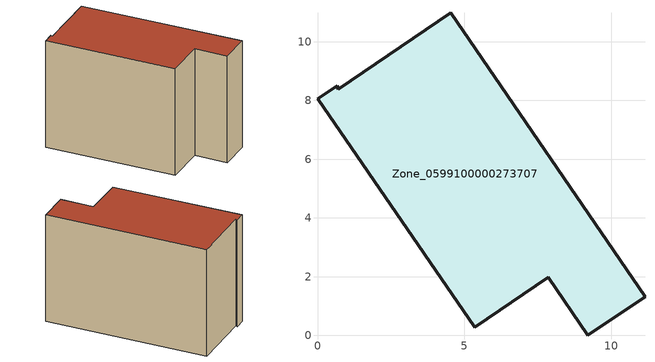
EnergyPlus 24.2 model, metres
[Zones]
Zone_0599100000273707
 floor ground (C_G): 0.7,8.38 4.53,10.99 11.15,1.32 9.2,0 7.85,1.98 5.35,0.28 0,8.05 0.67,8.5 z0
 wall outside (C_F): 0.67,8.5 0,8.05 5.35,0.28 7.85,1.98 9.2,0 11.15,1.32 4.53,10.99 0.7,8.38 0.67,8.5 z0:7.99
 roof outside (C_R): 0.7,8.38 0.67,8.5 0,8.05 5.35,0.28 7.85,1.98 9.2,0 11.15,1.32 4.53,10.99 z7.99
[BUILDING]
Pand.0599100000273707: North Axis=0; Terrain=City; Loads Convergence Tolerance Value=0.04; Temperature Convergence Tolerance Value=0.4; Solar Distribution=FullExterior; Maximum Number of Warmup Days=25; Minimum Number of Warmup Days=1
[Site:Location]
Rotterdam.The.Hague.AP_ZH_NLD Design_Conditions: Latitude=51.96; Longitude=4.45; Time Zone=1; Elevation=-4.5
[SITE:GROUNDTEMPERATURE:BUILDINGSURFACE]
18, 18, 18, 18, 18, 18, 18, 18, 18, 18, 18, 18
[MATERIAL] Thermal Absorptance=0.9; Solar Absorptance=0.7; Visible Absorptance=0.7
Name | Roughness | Thickness | Conductivity | Density | Specific Heat
G.TI.1975-1991 | MediumSmooth | 0.15 | 0.288461 | 540 | 1210
F.TI.1975-1991 | Rough | 0.3 | 0.230769 | 1920 | 840
R.TI.1975-1991 | MediumRough | 0.2 | 0.153846 | 1500 | 1000
[CONSTRUCTION]
C_G: G.TI.1975-1991
C_F: F.TI.1975-1991
C_R: R.TI.1975-1991
[ZONE]
Zone_0599100000273707: Type=1; Multiplier=1; Ceiling Height=Autocalculate; Volume=Autocalculate; Floor Area=autocalculate; Part of Total Floor Area=Yes
[ZONEINFILTRATION:DESIGNFLOWRATE]
Infil_Zone_0599100000273707: Zone or ZoneList or Space or SpaceList=Zone_0599100000273707; Schedule=AlwaysOn; Design Flow Rate Calculation Method=Flow/Area; Flow Rate per Floor Area=0.003; Constant Term Coefficient=1; Temperature Term Coefficient=0; Velocity Term Coefficient=0; Velocity Squared Term Coefficient=0
[HVACTEMPLATE:ZONE:IDEALLOADSAIRSYSTEM]
Zone_0599100000273707: Maximum Heating Supply Air Temperature=50; Minimum Cooling Supply Air Temperature=13; Maximum Heating Supply Air Humidity Ratio=0.0156; Minimum Cooling Supply Air Humidity Ratio=0.0077; Heating Limit=NoLimit; Cooling Limit=NoLimit; Dehumidification Control Type=ConstantSensibleHeatRatio; Cooling Sensible Heat Ratio=0.7; Dehumidification Setpoint=60; Humidification Control Type=None; Humidification Setpoint=30; Outdoor Air Method=None; Outdoor Air Flow Rate per Person=0.00944; Outdoor Air Flow Rate per Zone Floor Area=0; Outdoor Air Flow Rate per Zone=0; Demand Controlled Ventilation Type=None; Outdoor Air Economizer Type=NoEconomizer; Heat Recovery Type=None; Sensible Heat Recovery Effectiveness=0.7; Latent Heat Recovery Effectiveness=0.65
[ZONECONTROL:THERMOSTAT]
ThermostatControl_Zone_0599100000273707: Zone or ZoneList=Zone_0599100000273707; Control Type Schedule=DualSetpointControlType; Control 1=Thermostat_Zone_0599100000273707; Temperature Difference Between Cutout And Setpoint=0
[THERMOSTATSETPOINT:DUALSETPOINT]
Thermostat_Zone_0599100000273707: Heating Setpoint Temperature Schedule=HeatingSetpoint_Zone_0599100000273707; Cooling Setpoint Temperature Schedule=CoolingSetpoint_Zone_0599100000273707
[SCHEDULE:COMPACT]
HeatingSetpoint_Zone_0599100000273707: Through: 12/31, For: AllDays, Until: 24:00, 21
CoolingSetpoint_Zone_0599100000273707: Through: 12/31, For: AllDays, Until: 24:00, 24
DualSetpointControlType: Through: 12/31, For: AllDays, Until: 24:00, 4
AlwaysOn: Through: 12/31, For: AllDays, Until: 24:00, 1
